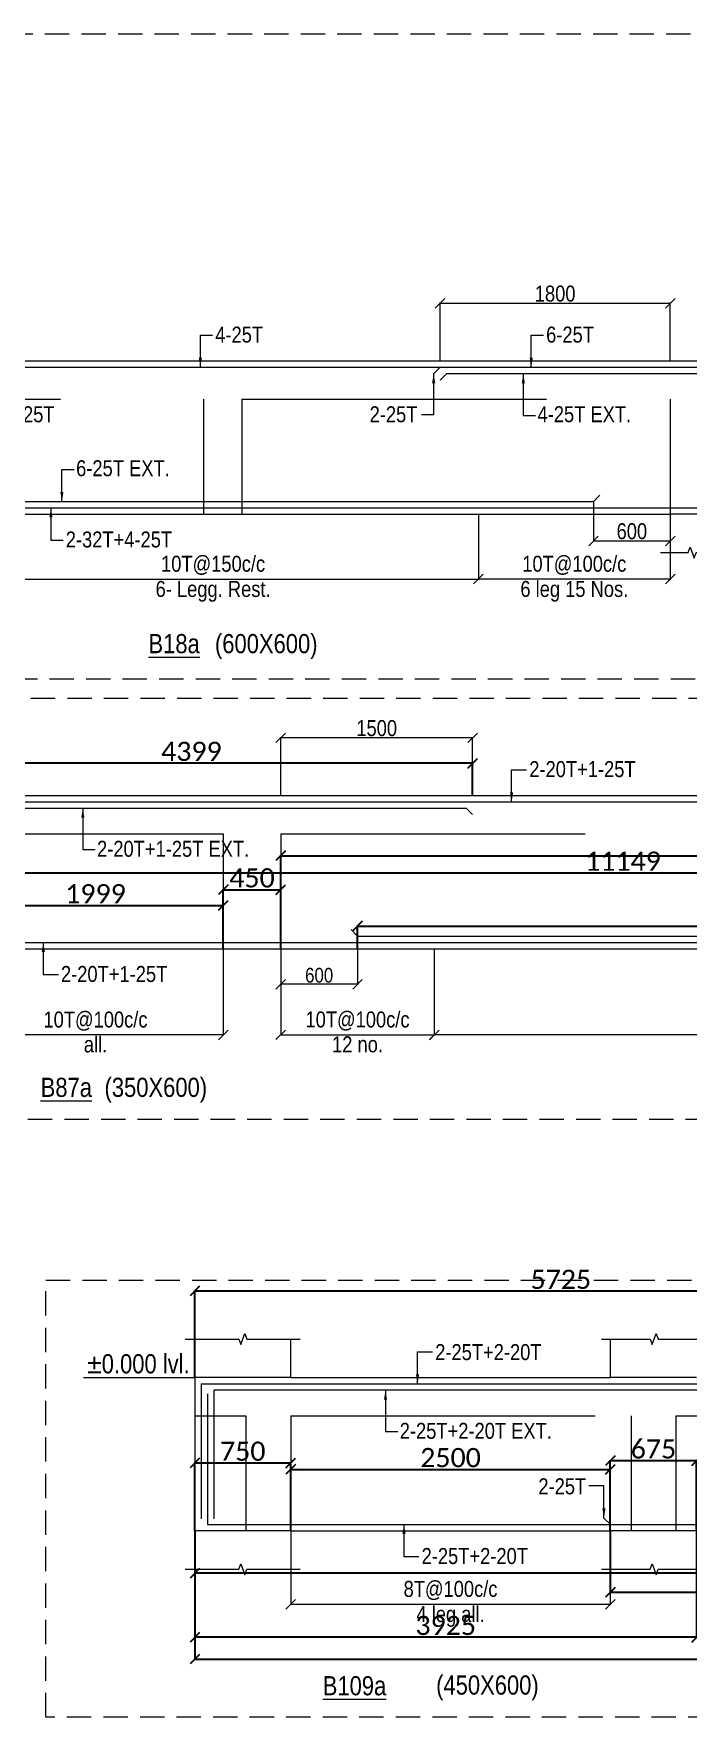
# Model space of a CAD drawing. Header units: millimetres. Extents: x 1112055 to 3390982, y -148532 to 766891.
# Drawn here: x 2965801 to 2976040, y -31248 to -4907 of the extents above; entities that cross this region are included whole.
import ezdxf
from ezdxf.enums import TextEntityAlignment as Align

# ---------------------------------------------------------------- set-up
doc = ezdxf.new("R2010")
doc.units = ezdxf.units.MM
doc.header["$PDMODE"] = 35
doc.header["$PDSIZE"] = -25
doc.linetypes.add('Hidden', pattern=[9.525, 6.35, -3.175])
for name, color, linetype, lineweight in [('B BEAM', 148, 'Continuous', 13), ('B BEAM IN LINE', 250, 'Continuous', 0), ('B STEEL', 34, 'Continuous', 15), ('B STEEL DIM', 216, 'Continuous', 13), ('B STEEL TEXT', 7, 'Continuous', 15), ('B STIRRUPS', 139, 'Continuous', 13), ('B-BEAM DOT', 251, 'Hidden', 9), ('B-BEAM NO', 215, 'Continuous', 18), ('B-COL', 1, 'Continuous', 35)]:
    doc.layers.add(name, color=color, linetype=linetype, lineweight=lineweight)
doc.layers.add('LEVEL-PLAN', color=12, linetype='Continuous')
doc.styles.add('Cali', font='calibri.ttf')
doc.styles.add('SWINC', font='swissc.ttf')
doc.dimstyles.new('BHOOMI', dxfattribs={"dimtxt": 230, "dimasz": 150, "dimexe": 10, "dimexo": 0, "dimgap": 25, "dimtad": 1, "dimdec": 0, "dimzin": 0, "dimdsep": 46, "dimtxsty": 'SWINC', "dimblk": 'OBLIQUE', "dimcen": 0.09, "dimclrd": 250, "dimclre": 250, "dimclrt": 256, "dimaunit": 1, "dimadec": 3, "dimazin": 0, "dimtfac": 1, "dimtdec": 0, "dimtofl": 0, "dimtmove": 1, "dimatfit": 3, "dimfxl": 100, "dimtolj": 1, "dimtzin": 0, "dimlwd": 9, "dimlwe": 5, "dimarcsym": 0})

# ---------------------------------------------------------------- blocks, each defined once
blk = doc.blocks.new('_Oblique')
at = {"color": 0, "linetype": 'ByBlock', "lineweight": -2}
blk.add_line((-0.5, -0.5), (0.5, 0.5), dxfattribs=at)
blk = doc.blocks.new('*D5912')
at = {"layer": 'B STIRRUPS', "color": 250, "lineweight": 0, "transparency": 16777216}
for p, q in [((2972066, -19225), (2972066, -20581)), ((2983167, -19225), (2983167, -20581)), ((2983167, -20571), (2972066, -20571))]:
    blk.add_line(p, q, dxfattribs=at)
at = {"layer": 'Defpoints', "color": 0, "lineweight": 40, "transparency": 16777216}
for p in [(2972066, -19225), (2983167, -19225), (2972066, -20571)]:
    blk.add_point(p, dxfattribs=at)
at = {"layer": 'B STIRRUPS', "color": 250, "lineweight": 0, "transparency": 16777216, "xscale": 150, "yscale": 150, "zscale": 150, "rotation": 180}
blk.add_blockref('_Oblique', (2972066, -20571), dxfattribs=at)
at = {"layer": 'B STIRRUPS', "color": 250, "lineweight": 0, "transparency": 16777216, "xscale": 150, "yscale": 150, "zscale": 150}
blk.add_blockref('_Oblique', (2983167, -20571), dxfattribs=at)
at = {"layer": 'B STIRRUPS', "transparency": 16777216, "char_height": 250, "attachment_point": 5, "style": 'SWINC'}
for s, insert in [('\\A1;10T@150c/c', (2977617, -20356)), ('rest.', (2977617, -20721))]:
    blk.add_mtext(s, dxfattribs=dict(at, insert=insert))
blk = doc.blocks.new('*D5914')
at = {"layer": 'B STEEL DIM', "lineweight": 5, "transparency": 16777216}
for p, q in [((2969666, -19224), (2969666, -19789)), ((2970866, -19024), (2970866, -19789))]:
    blk.add_line(p, q, dxfattribs=at)
at = {"layer": 'B STEEL DIM', "lineweight": 9, "transparency": 16777216}
blk.add_line((2970866, -19779), (2969666, -19779), dxfattribs=at)
at = {"layer": 'Defpoints', "color": 0, "lineweight": 40, "transparency": 16777216}
for p in [(2969666, -19224), (2970866, -19024), (2969666, -19779)]:
    blk.add_point(p, dxfattribs=at)
at = {"layer": 'B STEEL DIM', "lineweight": 9, "transparency": 16777216, "xscale": 150, "yscale": 150, "zscale": 150, "rotation": 180}
blk.add_blockref('_Oblique', (2969666, -19779), dxfattribs=at)
at = {"layer": 'B STEEL DIM', "lineweight": 9, "transparency": 16777216, "xscale": 150, "yscale": 150, "zscale": 150}
blk.add_blockref('_Oblique', (2970866, -19779), dxfattribs=at)
at = {"layer": 'B STEEL DIM', "transparency": 16777216, "insert": (2970266, -19639), "char_height": 230, "attachment_point": 5, "style": 'SWINC'}
blk.add_mtext('\\A1;600', dxfattribs=at)
blk = doc.blocks.new('*D5915')
at = {"layer": 'B STIRRUPS', "color": 250, "lineweight": 0, "transparency": 16777216}
for p, q in [((2964769, -19225), (2964769, -20581)), ((2968766, -19225), (2968766, -20581)), ((2968766, -20571), (2964769, -20571))]:
    blk.add_line(p, q, dxfattribs=at)
at = {"layer": 'Defpoints', "color": 0, "lineweight": 40, "transparency": 16777216}
for p in [(2964769, -19225), (2968766, -19225), (2964769, -20571)]:
    blk.add_point(p, dxfattribs=at)
at = {"layer": 'B STIRRUPS', "color": 250, "lineweight": 0, "transparency": 16777216, "xscale": 150, "yscale": 150, "zscale": 150, "rotation": 180}
blk.add_blockref('_Oblique', (2964769, -20571), dxfattribs=at)
at = {"layer": 'B STIRRUPS', "color": 250, "lineweight": 0, "transparency": 16777216, "xscale": 150, "yscale": 150, "zscale": 150}
blk.add_blockref('_Oblique', (2968766, -20571), dxfattribs=at)
at = {"layer": 'B STIRRUPS', "transparency": 16777216, "char_height": 250, "attachment_point": 5, "style": 'SWINC'}
for s, insert in [('\\A1;10T@100c/c', (2966768, -20356)), ('all.', (2966768, -20721))]:
    blk.add_mtext(s, dxfattribs=dict(at, insert=insert))
blk = doc.blocks.new('*D5916')
at = {"layer": 'B STIRRUPS', "color": 250, "lineweight": 0, "transparency": 16777216}
for p, q in [((2969666, -19224), (2969666, -20580)), ((2972066, -19225), (2972066, -20580)), ((2969666, -20570), (2972066, -20570))]:
    blk.add_line(p, q, dxfattribs=at)
at = {"layer": 'Defpoints', "color": 0, "lineweight": 40, "transparency": 16777216}
for p in [(2969666, -19224), (2972066, -19225), (2972066, -20570)]:
    blk.add_point(p, dxfattribs=at)
at = {"layer": 'B STIRRUPS', "color": 250, "lineweight": 0, "transparency": 16777216, "xscale": 150, "yscale": 150, "zscale": 150, "rotation": 180}
blk.add_blockref('_Oblique', (2969666, -20570), dxfattribs=at)
at = {"layer": 'B STIRRUPS', "color": 250, "lineweight": 0, "transparency": 16777216, "xscale": 150, "yscale": 150, "zscale": 150}
blk.add_blockref('_Oblique', (2972066, -20570), dxfattribs=at)
at = {"layer": 'B STIRRUPS', "transparency": 16777216, "char_height": 250, "attachment_point": 5, "style": 'SWINC'}
for s, insert in [('\\A1;10T@100c/c', (2970866, -20355)), ('12 no.', (2970866, -20720))]:
    blk.add_mtext(s, dxfattribs=dict(at, insert=insert))
blk = doc.blocks.new('*D5918')
at = {"layer": 'B STEEL DIM', "lineweight": 5, "transparency": 16777216}
for p, q in [((2969666, -16825), (2969666, -15913)), ((2972666, -16825), (2972666, -15913))]:
    blk.add_line(p, q, dxfattribs=at)
at = {"layer": 'B STEEL DIM', "lineweight": 9, "transparency": 16777216}
blk.add_line((2972666, -15923), (2969666, -15923), dxfattribs=at)
at = {"layer": 'Defpoints', "color": 0, "lineweight": 40, "transparency": 16777216}
for p in [(2969666, -15923), (2969666, -16825), (2972666, -16825)]:
    blk.add_point(p, dxfattribs=at)
at = {"layer": 'B STEEL DIM', "lineweight": 9, "transparency": 16777216, "xscale": 150, "yscale": 150, "zscale": 150, "rotation": 180}
blk.add_blockref('_Oblique', (2969666, -15923), dxfattribs=at)
at = {"layer": 'B STEEL DIM', "lineweight": 9, "transparency": 16777216, "xscale": 150, "yscale": 150, "zscale": 150}
blk.add_blockref('_Oblique', (2972666, -15923), dxfattribs=at)
at = {"layer": 'B STEEL DIM', "transparency": 16777216, "insert": (2971166, -15773), "char_height": 250, "attachment_point": 5, "style": 'SWINC'}
blk.add_mtext('\\A1;1500', dxfattribs=at)
blk = doc.blocks.new('*D5952')
at = {"layer": 'B STIRRUPS', "color": 250, "lineweight": 0, "transparency": 16777216}
for p, q in [((2969821, -28331), (2969821, -29489)), ((2974820, -28331), (2974820, -29489)), ((2969821, -29479), (2974820, -29479))]:
    blk.add_line(p, q, dxfattribs=at)
at = {"layer": 'Defpoints', "color": 0, "lineweight": 40, "transparency": 16777216}
for p in [(2969821, -28331), (2974820, -28331), (2974820, -29479)]:
    blk.add_point(p, dxfattribs=at)
at = {"layer": 'B STIRRUPS', "color": 250, "lineweight": 0, "transparency": 16777216, "xscale": 150, "yscale": 150, "zscale": 150, "rotation": 180}
blk.add_blockref('_Oblique', (2969821, -29479), dxfattribs=at)
at = {"layer": 'B STIRRUPS', "color": 250, "lineweight": 0, "transparency": 16777216, "xscale": 150, "yscale": 150, "zscale": 150}
blk.add_blockref('_Oblique', (2974820, -29479), dxfattribs=at)
at = {"layer": 'B STIRRUPS', "transparency": 16777216, "char_height": 250, "attachment_point": 5, "style": 'SWINC'}
for s, insert in [('\\A1;8T@100c/c', (2972321, -29264)), ('4 leg all.', (2972321, -29671))]:
    blk.add_mtext(s, dxfattribs=dict(at, insert=insert))
blk = doc.blocks.new('*D6582')
at = {"layer": 'B STEEL DIM', "lineweight": 5, "transparency": 16777216}
for p, q in [((2972157, -10026), (2972157, -9115)), ((2975757, -10026), (2975757, -9115))]:
    blk.add_line(p, q, dxfattribs=at)
at = {"layer": 'B STEEL DIM', "lineweight": 9, "transparency": 16777216}
blk.add_line((2972157, -9125), (2975757, -9125), dxfattribs=at)
at = {"layer": 'Defpoints', "color": 0, "lineweight": 40, "transparency": 16777216}
for p in [(2975757, -9125), (2972157, -10026), (2975757, -10026)]:
    blk.add_point(p, dxfattribs=at)
at = {"layer": 'B STEEL DIM', "lineweight": 9, "transparency": 16777216, "xscale": 150, "yscale": 150, "zscale": 150, "rotation": 180}
blk.add_blockref('_Oblique', (2972157, -9125), dxfattribs=at)
at = {"layer": 'B STEEL DIM', "lineweight": 9, "transparency": 16777216, "xscale": 150, "yscale": 150, "zscale": 150}
blk.add_blockref('_Oblique', (2975757, -9125), dxfattribs=at)
at = {"layer": 'B STEEL DIM', "transparency": 16777216, "insert": (2973957, -8975), "char_height": 250, "attachment_point": 5, "style": 'SWINC'}
blk.add_mtext('\\A1;1800', dxfattribs=at)
blk = doc.blocks.new('*D6585')
at = {"layer": 'B STEEL DIM', "lineweight": 5, "transparency": 16777216}
for p, q in [((2974557, -12226), (2974557, -12853)), ((2975757, -12426), (2975757, -12853))]:
    blk.add_line(p, q, dxfattribs=at)
at = {"layer": 'B STEEL DIM', "lineweight": 9, "transparency": 16777216}
blk.add_line((2974557, -12843), (2975757, -12843), dxfattribs=at)
at = {"layer": 'Defpoints', "color": 0, "lineweight": 40, "transparency": 16777216}
for p in [(2974557, -12226), (2975757, -12426), (2975757, -12843)]:
    blk.add_point(p, dxfattribs=at)
at = {"layer": 'B STEEL DIM', "lineweight": 9, "transparency": 16777216, "xscale": 150, "yscale": 150, "zscale": 150, "rotation": 180}
blk.add_blockref('_Oblique', (2974557, -12843), dxfattribs=at)
at = {"layer": 'B STEEL DIM', "lineweight": 9, "transparency": 16777216, "xscale": 150, "yscale": 150, "zscale": 150}
blk.add_blockref('_Oblique', (2975757, -12843), dxfattribs=at)
at = {"layer": 'B STEEL DIM', "transparency": 16777216, "insert": (2975157, -12693), "char_height": 250, "attachment_point": 5, "style": 'SWINC'}
blk.add_mtext('\\A1;600', dxfattribs=at)
blk = doc.blocks.new('*D6586')
at = {"layer": 'B STIRRUPS', "color": 250, "lineweight": 0, "transparency": 16777216}
for p, q in [((2964457, -12426), (2964457, -13450)), ((2972757, -12426), (2972757, -13450)), ((2964457, -13440), (2972757, -13440))]:
    blk.add_line(p, q, dxfattribs=at)
at = {"layer": 'Defpoints', "color": 0, "lineweight": 40, "transparency": 16777216}
for p in [(2964457, -12426), (2972757, -12426), (2972757, -13440)]:
    blk.add_point(p, dxfattribs=at)
at = {"layer": 'B STIRRUPS', "color": 250, "lineweight": 0, "transparency": 16777216, "xscale": 150, "yscale": 150, "zscale": 150, "rotation": 180}
blk.add_blockref('_Oblique', (2964457, -13440), dxfattribs=at)
at = {"layer": 'B STIRRUPS', "color": 250, "lineweight": 0, "transparency": 16777216, "xscale": 150, "yscale": 150, "zscale": 150}
blk.add_blockref('_Oblique', (2972757, -13440), dxfattribs=at)
at = {"layer": 'B STIRRUPS', "transparency": 16777216, "char_height": 250, "attachment_point": 5, "style": 'SWINC'}
for s, insert in [('\\A1;10T@150c/c', (2968607, -13225)), ('6- Legg. Rest.', (2968607, -13632))]:
    blk.add_mtext(s, dxfattribs=dict(at, insert=insert))
blk = doc.blocks.new('*D6588')
at = {"layer": 'B STIRRUPS', "color": 250, "lineweight": 0, "transparency": 16777216}
for p, q in [((2972757, -12426), (2972757, -13450)), ((2975757, -12426), (2975757, -13450)), ((2975757, -13440), (2972757, -13440))]:
    blk.add_line(p, q, dxfattribs=at)
at = {"layer": 'Defpoints', "color": 0, "lineweight": 40, "transparency": 16777216}
for p in [(2972757, -12426), (2975757, -12426), (2972757, -13440)]:
    blk.add_point(p, dxfattribs=at)
at = {"layer": 'B STIRRUPS', "color": 250, "lineweight": 0, "transparency": 16777216, "xscale": 150, "yscale": 150, "zscale": 150, "rotation": 180}
blk.add_blockref('_Oblique', (2972757, -13440), dxfattribs=at)
at = {"layer": 'B STIRRUPS', "color": 250, "lineweight": 0, "transparency": 16777216, "xscale": 150, "yscale": 150, "zscale": 150}
blk.add_blockref('_Oblique', (2975757, -13440), dxfattribs=at)
at = {"layer": 'B STIRRUPS', "transparency": 16777216, "char_height": 250, "attachment_point": 5, "style": 'SWINC'}
for s, insert in [('\\A1;10T@100c/c', (2974257, -13225)), ('6 leg 15 Nos.', (2974257, -13632))]:
    blk.add_mtext(s, dxfattribs=dict(at, insert=insert))
blk = doc.blocks.new('*D6801')
at = {"layer": 'Defpoints', "color": 3, "linetype": 'Hidden', "lineweight": 30, "ltscale": 1000, "transparency": 16777216}
for p, q in [((2963869, -19225), (2963869, -18027)), ((2986166, -19225), (2986166, -18027))]:
    blk.add_line(p, q, dxfattribs=at)
at = {"layer": 'Defpoints', "color": 3, "lineweight": 30, "ltscale": 1000, "transparency": 16777216}
blk.add_line((2963869, -18037), (2986166, -18037), dxfattribs=at)
at = {"layer": 'Defpoints', "color": 0, "lineweight": 40, "transparency": 16777216}
for p in [(2986166, -18037), (2963869, -19225), (2986166, -19225)]:
    blk.add_point(p, dxfattribs=at)
at = {"layer": 'Defpoints', "color": 3, "lineweight": 30, "transparency": 16777216, "xscale": 150, "yscale": 150, "zscale": 150, "rotation": 180}
blk.add_blockref('_Oblique', (2963869, -18037), dxfattribs=at)
at = {"layer": 'Defpoints', "color": 3, "lineweight": 30, "transparency": 16777216, "xscale": 150, "yscale": 150, "zscale": 150}
blk.add_blockref('_Oblique', (2986166, -18037), dxfattribs=at)
at = {"layer": 'Defpoints', "color": 3, "lineweight": 50, "transparency": 16777216, "insert": (2975018, -17853), "char_height": 300, "attachment_point": 5, "style": 'Cali'}
blk.add_mtext('\\A1;11149', dxfattribs=at)
blk = doc.blocks.new('*D6802')
at = {"layer": 'Defpoints', "color": 3, "linetype": 'Hidden', "lineweight": 30, "ltscale": 1000, "transparency": 16777216}
for p, q in [((2964769, -19225), (2964769, -18536)), ((2968766, -19225), (2968766, -18536))]:
    blk.add_line(p, q, dxfattribs=at)
at = {"layer": 'Defpoints', "color": 3, "lineweight": 30, "ltscale": 1000, "transparency": 16777216}
blk.add_line((2964769, -18546), (2968766, -18546), dxfattribs=at)
at = {"layer": 'Defpoints', "color": 0, "lineweight": 40, "transparency": 16777216}
for p in [(2968766, -18546), (2964769, -19225), (2968766, -19225)]:
    blk.add_point(p, dxfattribs=at)
at = {"layer": 'Defpoints', "color": 3, "lineweight": 30, "transparency": 16777216, "xscale": 150, "yscale": 150, "zscale": 150, "rotation": 180}
blk.add_blockref('_Oblique', (2964769, -18546), dxfattribs=at)
at = {"layer": 'Defpoints', "color": 3, "lineweight": 30, "transparency": 16777216, "xscale": 150, "yscale": 150, "zscale": 150}
blk.add_blockref('_Oblique', (2968766, -18546), dxfattribs=at)
at = {"layer": 'Defpoints', "color": 3, "lineweight": 50, "transparency": 16777216, "insert": (2966768, -18363), "char_height": 300, "attachment_point": 5, "style": 'Cali'}
blk.add_mtext('\\A1;1999', dxfattribs=at)
blk = doc.blocks.new('*D6804')
at = {"layer": 'Defpoints', "color": 3, "linetype": 'Hidden', "lineweight": 30, "ltscale": 1000, "transparency": 16777216}
for p, q in [((2968766, -19225), (2968766, -18290)), ((2969666, -19225), (2969666, -18290))]:
    blk.add_line(p, q, dxfattribs=at)
at = {"layer": 'Defpoints', "color": 3, "lineweight": 30, "ltscale": 1000, "transparency": 16777216}
blk.add_line((2968766, -18300), (2969666, -18300), dxfattribs=at)
at = {"layer": 'Defpoints', "color": 0, "lineweight": 40, "transparency": 16777216}
for p in [(2969666, -18300), (2968766, -19225), (2969666, -19225)]:
    blk.add_point(p, dxfattribs=at)
at = {"layer": 'Defpoints', "color": 3, "lineweight": 30, "transparency": 16777216, "xscale": 150, "yscale": 150, "zscale": 150, "rotation": 180}
blk.add_blockref('_Oblique', (2968766, -18300), dxfattribs=at)
at = {"layer": 'Defpoints', "color": 3, "lineweight": 30, "transparency": 16777216, "xscale": 150, "yscale": 150, "zscale": 150}
blk.add_blockref('_Oblique', (2969666, -18300), dxfattribs=at)
at = {"layer": 'Defpoints', "color": 3, "lineweight": 50, "transparency": 16777216, "insert": (2969216, -18116), "char_height": 300, "attachment_point": 5, "style": 'Cali'}
blk.add_mtext('\\A1;450', dxfattribs=at)
blk = doc.blocks.new('*D6805')
at = {"layer": 'Defpoints', "color": 3, "linetype": 'Hidden', "lineweight": 30, "ltscale": 1000, "transparency": 16777216}
for p, q in [((2969666, -19225), (2969666, -17759)), ((2985567, -19225), (2985567, -17759))]:
    blk.add_line(p, q, dxfattribs=at)
at = {"layer": 'Defpoints', "color": 3, "lineweight": 30, "ltscale": 1000, "transparency": 16777216}
blk.add_line((2969666, -17769), (2985567, -17769), dxfattribs=at)
at = {"layer": 'Defpoints', "color": 0, "lineweight": 40, "transparency": 16777216}
for p in [(2985567, -17769), (2969666, -19225), (2985567, -19225)]:
    blk.add_point(p, dxfattribs=at)
at = {"layer": 'Defpoints', "color": 3, "lineweight": 30, "transparency": 16777216, "xscale": 150, "yscale": 150, "zscale": 150, "rotation": 180}
blk.add_blockref('_Oblique', (2969666, -17769), dxfattribs=at)
at = {"layer": 'Defpoints', "color": 3, "lineweight": 30, "transparency": 16777216, "xscale": 150, "yscale": 150, "zscale": 150}
blk.add_blockref('_Oblique', (2985567, -17769), dxfattribs=at)
at = {"layer": 'Defpoints', "color": 3, "lineweight": 50, "transparency": 16777216, "insert": (2977617, -17586), "char_height": 300, "attachment_point": 5, "style": 'Cali'}
blk.add_mtext('\\A1;7950', dxfattribs=at)
blk = doc.blocks.new('*D6806')
at = {"layer": 'Defpoints', "color": 3, "linetype": 'Hidden', "lineweight": 30, "ltscale": 1000, "transparency": 16777216}
for p, q in [((2970866, -19225), (2970866, -18859)), ((2983767, -19225), (2983767, -18859))]:
    blk.add_line(p, q, dxfattribs=at)
at = {"layer": 'Defpoints', "color": 3, "lineweight": 30, "ltscale": 1000, "transparency": 16777216}
blk.add_line((2970866, -18869), (2983767, -18869), dxfattribs=at)
at = {"layer": 'Defpoints', "color": 0, "lineweight": 40, "transparency": 16777216}
for p in [(2983767, -18869), (2970866, -19225), (2983767, -19225)]:
    blk.add_point(p, dxfattribs=at)
at = {"layer": 'Defpoints', "color": 3, "lineweight": 30, "transparency": 16777216, "xscale": 150, "yscale": 150, "zscale": 150, "rotation": 180}
blk.add_blockref('_Oblique', (2970866, -18869), dxfattribs=at)
at = {"layer": 'Defpoints', "color": 3, "lineweight": 30, "transparency": 16777216, "xscale": 150, "yscale": 150, "zscale": 150}
blk.add_blockref('_Oblique', (2983767, -18869), dxfattribs=at)
at = {"layer": 'Defpoints', "color": 3, "lineweight": 50, "transparency": 16777216, "insert": (2977317, -18686), "char_height": 300, "attachment_point": 5, "style": 'Cali'}
blk.add_mtext('\\A1;6450', dxfattribs=at)
blk = doc.blocks.new('*D6808')
at = {"layer": 'Defpoints', "color": 3, "linetype": 'Hidden', "lineweight": 30, "ltscale": 1000, "transparency": 16777216}
for p, q in [((2963869, -16825), (2963869, -16311)), ((2972666, -16825), (2972666, -16311))]:
    blk.add_line(p, q, dxfattribs=at)
at = {"layer": 'Defpoints', "color": 3, "lineweight": 30, "ltscale": 1000, "transparency": 16777216}
blk.add_line((2972666, -16321), (2963869, -16321), dxfattribs=at)
at = {"layer": 'Defpoints', "color": 0, "lineweight": 40, "transparency": 16777216}
for p in [(2963869, -16321), (2963869, -16825), (2972666, -16825)]:
    blk.add_point(p, dxfattribs=at)
at = {"layer": 'Defpoints', "color": 3, "lineweight": 30, "transparency": 16777216, "xscale": 150, "yscale": 150, "zscale": 150, "rotation": 180}
blk.add_blockref('_Oblique', (2963869, -16321), dxfattribs=at)
at = {"layer": 'Defpoints', "color": 3, "lineweight": 30, "transparency": 16777216, "xscale": 150, "yscale": 150, "zscale": 150}
blk.add_blockref('_Oblique', (2972666, -16321), dxfattribs=at)
at = {"layer": 'Defpoints', "color": 3, "lineweight": 50, "transparency": 16777216, "insert": (2968268, -16137), "char_height": 300, "attachment_point": 5, "style": 'Cali'}
blk.add_mtext('\\A1;4399', dxfattribs=at)
blk = doc.blocks.new('*D6276')
at = {"layer": 'Defpoints', "color": 3, "linetype": 'Hidden', "lineweight": 30, "ltscale": 1000, "transparency": 16777216}
for p, q in [((2968321, -28331), (2968321, -30348)), ((2995921, -28331), (2995921, -30348))]:
    blk.add_line(p, q, dxfattribs=at)
at = {"layer": 'Defpoints', "color": 3, "lineweight": 30, "ltscale": 1000, "transparency": 16777216}
blk.add_line((2968321, -30338), (2995921, -30338), dxfattribs=at)
at = {"layer": 'Defpoints', "color": 0, "lineweight": 40, "transparency": 16777216}
for p in [(2968321, -28331), (2995921, -28331), (2995921, -30338)]:
    blk.add_point(p, dxfattribs=at)
at = {"layer": 'Defpoints', "color": 3, "lineweight": 30, "transparency": 16777216, "xscale": 150, "yscale": 150, "zscale": 150, "rotation": 180}
blk.add_blockref('_Oblique', (2968321, -30338), dxfattribs=at)
at = {"layer": 'Defpoints', "color": 3, "lineweight": 30, "transparency": 16777216, "xscale": 150, "yscale": 150, "zscale": 150}
blk.add_blockref('_Oblique', (2995921, -30338), dxfattribs=at)
at = {"layer": 'Defpoints', "color": 3, "lineweight": 50, "transparency": 16777216, "insert": (2982121, -30154), "char_height": 300, "attachment_point": 5, "style": 'Cali'}
blk.add_mtext('\\A1;13800', dxfattribs=at)
blk = doc.blocks.new('*D6277')
at = {"layer": 'Defpoints', "color": 3, "linetype": 'Hidden', "lineweight": 30, "ltscale": 1000, "transparency": 16777216}
for p, q in [((2968321, -28331), (2968321, -30006)), ((2976170, -28331), (2976170, -30006))]:
    blk.add_line(p, q, dxfattribs=at)
at = {"layer": 'Defpoints', "color": 3, "lineweight": 30, "ltscale": 1000, "transparency": 16777216}
blk.add_line((2976170, -29996), (2968321, -29996), dxfattribs=at)
at = {"layer": 'Defpoints', "color": 0, "lineweight": 40, "transparency": 16777216}
for p in [(2968321, -28331), (2976170, -28331), (2968321, -29996)]:
    blk.add_point(p, dxfattribs=at)
at = {"layer": 'Defpoints', "color": 3, "lineweight": 30, "transparency": 16777216, "xscale": 150, "yscale": 150, "zscale": 150, "rotation": 180}
blk.add_blockref('_Oblique', (2968321, -29996), dxfattribs=at)
at = {"layer": 'Defpoints', "color": 3, "lineweight": 30, "transparency": 16777216, "xscale": 150, "yscale": 150, "zscale": 150}
blk.add_blockref('_Oblique', (2976170, -29996), dxfattribs=at)
at = {"layer": 'Defpoints', "color": 3, "lineweight": 50, "transparency": 16777216, "insert": (2972246, -29812), "char_height": 300, "attachment_point": 5, "style": 'Cali'}
blk.add_mtext('\\A1;3925', dxfattribs=at)
blk = doc.blocks.new('*D6278')
at = {"layer": 'Defpoints', "color": 3, "linetype": 'Hidden', "lineweight": 30, "ltscale": 1000, "transparency": 16777216}
for p, q in [((2974820, -28331), (2974820, -29301)), ((2995921, -28331), (2995921, -29301))]:
    blk.add_line(p, q, dxfattribs=at)
at = {"layer": 'Defpoints', "color": 3, "lineweight": 30, "ltscale": 1000, "transparency": 16777216}
blk.add_line((2974820, -29291), (2995921, -29291), dxfattribs=at)
at = {"layer": 'Defpoints', "color": 0, "lineweight": 40, "transparency": 16777216}
for p in [(2974820, -28331), (2995921, -28331), (2995921, -29291)]:
    blk.add_point(p, dxfattribs=at)
at = {"layer": 'Defpoints', "color": 3, "lineweight": 30, "transparency": 16777216, "xscale": 150, "yscale": 150, "zscale": 150, "rotation": 180}
blk.add_blockref('_Oblique', (2974820, -29291), dxfattribs=at)
at = {"layer": 'Defpoints', "color": 3, "lineweight": 30, "transparency": 16777216, "xscale": 150, "yscale": 150, "zscale": 150}
blk.add_blockref('_Oblique', (2995921, -29291), dxfattribs=at)
at = {"layer": 'Defpoints', "color": 3, "lineweight": 50, "transparency": 16777216, "insert": (2985371, -29107), "char_height": 300, "attachment_point": 5, "style": 'Cali'}
blk.add_mtext('\\A1;10550', dxfattribs=at)
blk = doc.blocks.new('*D6279')
at = {"layer": 'Defpoints', "color": 3, "linetype": 'Hidden', "lineweight": 30, "ltscale": 1000, "transparency": 16777216}
for p, q in [((2968321, -28331), (2968321, -29004)), ((2990021, -28331), (2990021, -29004))]:
    blk.add_line(p, q, dxfattribs=at)
at = {"layer": 'Defpoints', "color": 3, "lineweight": 30, "ltscale": 1000, "transparency": 16777216}
blk.add_line((2990021, -28994), (2968321, -28994), dxfattribs=at)
at = {"layer": 'Defpoints', "color": 0, "lineweight": 40, "transparency": 16777216}
for p in [(2968321, -28331), (2990021, -28331), (2968321, -28994)]:
    blk.add_point(p, dxfattribs=at)
at = {"layer": 'Defpoints', "color": 3, "lineweight": 30, "transparency": 16777216, "xscale": 150, "yscale": 150, "zscale": 150, "rotation": 180}
blk.add_blockref('_Oblique', (2968321, -28994), dxfattribs=at)
at = {"layer": 'Defpoints', "color": 3, "lineweight": 30, "transparency": 16777216, "xscale": 150, "yscale": 150, "zscale": 150}
blk.add_blockref('_Oblique', (2990021, -28994), dxfattribs=at)
at = {"layer": 'Defpoints', "color": 3, "lineweight": 50, "transparency": 16777216, "insert": (2979171, -28811), "char_height": 300, "attachment_point": 5, "style": 'Cali'}
blk.add_mtext('\\A1;10850', dxfattribs=at)
blk = doc.blocks.new('*D6280')
at = {"layer": 'Defpoints', "color": 3, "linetype": 'Hidden', "lineweight": 30, "ltscale": 1000, "transparency": 16777216}
for p, q in [((2969821, -28331), (2969821, -27360)), ((2974820, -28331), (2974820, -27360))]:
    blk.add_line(p, q, dxfattribs=at)
at = {"layer": 'Defpoints', "color": 3, "lineweight": 30, "ltscale": 1000, "transparency": 16777216}
blk.add_line((2969821, -27370), (2974820, -27370), dxfattribs=at)
at = {"layer": 'Defpoints', "color": 0, "lineweight": 40, "transparency": 16777216}
for p in [(2974820, -27370), (2969821, -28331), (2974820, -28331)]:
    blk.add_point(p, dxfattribs=at)
at = {"layer": 'Defpoints', "color": 3, "lineweight": 30, "transparency": 16777216, "xscale": 150, "yscale": 150, "zscale": 150, "rotation": 180}
blk.add_blockref('_Oblique', (2969821, -27370), dxfattribs=at)
at = {"layer": 'Defpoints', "color": 3, "lineweight": 30, "transparency": 16777216, "xscale": 150, "yscale": 150, "zscale": 150}
blk.add_blockref('_Oblique', (2974820, -27370), dxfattribs=at)
at = {"layer": 'Defpoints', "color": 3, "lineweight": 50, "transparency": 16777216, "insert": (2972321, -27186), "char_height": 300, "attachment_point": 5, "style": 'Cali'}
blk.add_mtext('\\A1;2500', dxfattribs=at)
blk = doc.blocks.new('*D6281')
at = {"layer": 'Defpoints', "color": 3, "linetype": 'Hidden', "lineweight": 30, "ltscale": 1000, "transparency": 16777216}
for p, q in [((2974820, -28331), (2974820, -27224)), ((2976170, -28331), (2976170, -27224))]:
    blk.add_line(p, q, dxfattribs=at)
at = {"layer": 'Defpoints', "color": 3, "lineweight": 30, "ltscale": 1000, "transparency": 16777216}
blk.add_line((2976170, -27234), (2974820, -27234), dxfattribs=at)
at = {"layer": 'Defpoints', "color": 0, "lineweight": 40, "transparency": 16777216}
for p in [(2974820, -27234), (2974820, -28331), (2976170, -28331)]:
    blk.add_point(p, dxfattribs=at)
at = {"layer": 'Defpoints', "color": 3, "lineweight": 30, "transparency": 16777216, "xscale": 150, "yscale": 150, "zscale": 150, "rotation": 180}
blk.add_blockref('_Oblique', (2974820, -27234), dxfattribs=at)
at = {"layer": 'Defpoints', "color": 3, "lineweight": 30, "transparency": 16777216, "xscale": 150, "yscale": 150, "zscale": 150}
blk.add_blockref('_Oblique', (2976170, -27234), dxfattribs=at)
at = {"layer": 'Defpoints', "color": 3, "lineweight": 50, "transparency": 16777216, "insert": (2975495, -27050), "char_height": 300, "attachment_point": 5, "style": 'Cali'}
blk.add_mtext('\\A1;675', dxfattribs=at)
blk = doc.blocks.new('*D6282')
at = {"layer": 'Defpoints', "color": 3, "linetype": 'Hidden', "lineweight": 30, "ltscale": 1000, "transparency": 16777216}
for p, q in [((2968321, -28331), (2968321, -27260)), ((2969821, -28331), (2969821, -27260))]:
    blk.add_line(p, q, dxfattribs=at)
at = {"layer": 'Defpoints', "color": 3, "lineweight": 30, "ltscale": 1000, "transparency": 16777216}
blk.add_line((2969821, -27270), (2968321, -27270), dxfattribs=at)
at = {"layer": 'Defpoints', "color": 0, "lineweight": 40, "transparency": 16777216}
for p in [(2968321, -27270), (2968321, -28331), (2969821, -28331)]:
    blk.add_point(p, dxfattribs=at)
at = {"layer": 'Defpoints', "color": 3, "lineweight": 30, "transparency": 16777216, "xscale": 150, "yscale": 150, "zscale": 150, "rotation": 180}
blk.add_blockref('_Oblique', (2968321, -27270), dxfattribs=at)
at = {"layer": 'Defpoints', "color": 3, "lineweight": 30, "transparency": 16777216, "xscale": 150, "yscale": 150, "zscale": 150}
blk.add_blockref('_Oblique', (2969821, -27270), dxfattribs=at)
at = {"layer": 'Defpoints', "color": 3, "lineweight": 50, "transparency": 16777216, "insert": (2969071, -27086), "char_height": 300, "attachment_point": 5, "style": 'Cali'}
blk.add_mtext('\\A1;750', dxfattribs=at)
blk = doc.blocks.new('*D6290')
at = {"layer": 'Defpoints', "color": 3, "linetype": 'Hidden', "lineweight": 30, "ltscale": 1000, "transparency": 16777216}
for p, q in [((2968321, -25931), (2968321, -24570)), ((2979771, -25931), (2979771, -24570))]:
    blk.add_line(p, q, dxfattribs=at)
at = {"layer": 'Defpoints', "color": 3, "lineweight": 30, "ltscale": 1000, "transparency": 16777216}
blk.add_line((2979771, -24580), (2968321, -24580), dxfattribs=at)
at = {"layer": 'Defpoints', "color": 0, "lineweight": 40, "transparency": 16777216}
for p in [(2968321, -24580), (2968321, -25931), (2979771, -25931)]:
    blk.add_point(p, dxfattribs=at)
at = {"layer": 'Defpoints', "color": 3, "lineweight": 30, "transparency": 16777216, "xscale": 150, "yscale": 150, "zscale": 150, "rotation": 180}
blk.add_blockref('_Oblique', (2968321, -24580), dxfattribs=at)
at = {"layer": 'Defpoints', "color": 3, "lineweight": 30, "transparency": 16777216, "xscale": 150, "yscale": 150, "zscale": 150}
blk.add_blockref('_Oblique', (2979771, -24580), dxfattribs=at)
at = {"layer": 'Defpoints', "color": 3, "lineweight": 50, "transparency": 16777216, "insert": (2974046, -24397), "char_height": 300, "attachment_point": 5, "style": 'Cali'}
blk.add_mtext('\\A1;5725', dxfattribs=at)

msp = doc.modelspace()

# ---------------------------------------------------------------- linework, layer by layer
at = {"layer": 'B BEAM', "ltscale": 25}
for p, q in [((2961457, -10026.3, 0), (2980811.3, -10026.3, 0)), ((2961457, -12426.3, 0), (2975757.1, -12426.3, 0)), ((2963869.4, -16824.6, 0), (2986166.5, -16824.6, 0)), ((2963869.4, -19224.6, 0), (2986166.5, -19224.6, 0)), ((2968320.6, -25930.9, 0), (2968320.6, -28330.9, 0)), ((2969820.6, -25930.9, 0), (2974820.5, -25930.9, 0)), ((2969820.6, -28330.9, 0), (2974820.5, -28330.9, 0))]:
    msp.add_line(p, q, dxfattribs=at)
at = {"layer": 'B BEAM'}
msp.add_line((2966582.6, -25930.9, 0), (2968320.6, -25930.9, 0), dxfattribs=at)
at = {"layer": 'B BEAM IN LINE', "color": 250, "linetype": 'Hidden', "lineweight": 0, "ltscale": 60, "elevation": 0}
for points in [[(2906541.5, -4906.6), (2982431.7, -4906.6), (2982431.7, -15004.8), (2906541.5, -15004.8)], [(2961185, -15304.8), (2986666.5, -15304.8), (2986666.5, -21895.8), (2961185, -21895.8)], [(2965991.7, -24411.1), (2996420.6, -24411.1), (2996420.6, -31248.3), (2965991.7, -31248.3)]]:
    msp.add_lwpolyline(points, close=True, dxfattribs=at)
at = {"layer": 'B STEEL', "color": 34, "lineweight": 9, "ltscale": 25}
for p, q in [((2957856.9, -10126.3, 0), (2980811.3, -10126.3, 0)), ((2972157.1, -10126.3, 0), (2972057.1, -10226.3, 0)), ((2972257.1, -10226.3, 0), (2972157.1, -10326.3, 0)), ((2979357.1, -10226.3, 0), (2972257.1, -10226.3, 0)), ((2960457, -12326.3, 0), (2980811.3, -12326.3, 0)), ((2962657, -12226.3, 0), (2974557.1, -12226.3, 0)), ((2974657.1, -12126.3, 0), (2974557.1, -12226.3, 0)), ((2963969.4, -16924.6, 0), (2986066.5, -16924.6, 0)), ((2964169.4, -17024.6, 0), (2972566.5, -17024.6, 0)), ((2972566.5, -17024.6, 0), (2972666.5, -17124.6, 0)), ((2970766.5, -18924.2, 0), (2970866.5, -19024.2, 0)), ((2964069.4, -19124.6, 0), (2985966.5, -19124.6, 0)), ((2970866.5, -19024.2, 0), (2983766.9, -19024.2, 0)), ((2968420.6, -26030.9, 0), (2968420.6, -28140.3, 0)), ((2968420.6, -26030.9, 0), (2995820.6, -26030.9, 0)), ((2968520.6, -26189.4, 0), (2968520.6, -28230.9, 0)), ((2968620.6, -26130.9, 0), (2968620.6, -28140.3, 0)), ((2979670.5, -26130.9, 0), (2968620.6, -26130.9, 0)), ((2974720.5, -28130.9), (2974820.5, -28230.9)), ((2968520.6, -28230.9, 0), (2995720.6, -28230.9, 0))]:
    msp.add_line(p, q, dxfattribs=at)
at = {"layer": 'B-BEAM DOT', "linetype": 'Hidden', "ltscale": 750}
for p, q in [((2961457, -10626.3, 0), (2968457.1, -10626.3, 0)), ((2968457.1, -10626.3, 0), (2968457.1, -12426.3, 0)), ((2969057.1, -10626.3, 0), (2975757.1, -10626.3, 0)), ((2969057.1, -10626.3, 0), (2969057.1, -12426.3, 0)), ((2975757.1, -10626.3, 0), (2975757.1, -12426.3, 0)), ((2976457.1, -12426.3, 0), (2975757.1, -12426.3, 0)), ((2964769.4, -17424.6, 0), (2968766.5, -17424.6, 0)), ((2968766.5, -17424.6, 0), (2968766.5, -19224.6, 0)), ((2969666.5, -17424.6, 0), (2969666.5, -19224.6, 0)), ((2969666.5, -17424.6, 0), (2985566.8, -17424.6, 0)), ((2969820.6, -25930.9, 0), (2968320.6, -25930.9, 0)), ((2976170.5, -25930.9, 0), (2974820.5, -25930.9, 0)), ((2968320.6, -26530.9, 0), (2969120.6, -26530.9, 0)), ((2969120.6, -26530.9, 0), (2969120.6, -28330.9, 0)), ((2969820.6, -26530.9, 0), (2975145.5, -26530.9, 0)), ((2969820.6, -26530.9, 0), (2969820.6, -28330.9, 0)), ((2975145.5, -26530.9, 0), (2975145.5, -28330.9, 0)), ((2975845.5, -26530.9, 0), (2982120.5, -26530.9, 0)), ((2975845.5, -26530.9, 0), (2975845.5, -28330.9, 0)), ((2969820.6, -28330.9, 0), (2968320.6, -28330.9, 0)), ((2976170.5, -28330.9, 0), (2974820.5, -28330.9, 0))]:
    msp.add_line(p, q, dxfattribs=at)
at = {"layer": 'B-COL', "lineweight": 15, "ltscale": 25}
for p, q in [((2975757.1, -12426.3, 0), (2975757.1, -13026.3, 0)), ((2968320.6, -25930.9, 0), (2968320.6, -25330.9, 0)), ((2969820.6, -25930.9, 0), (2969820.6, -25330.9, 0)), ((2974820.5, -25930.9, 0), (2974820.5, -25330.9, 0)), ((2968320.6, -28330.9, 0), (2968320.6, -28930.9, 0)), ((2969820.6, -28330.9, 0), (2969820.6, -28930.9, 0)), ((2974820.5, -28330.9, 0), (2974820.5, -28930.9, 0))]:
    msp.add_line(p, q, dxfattribs=at)
at = {"layer": 'B-COL', "lineweight": 15, "ltscale": 25, "elevation": 0}
for points in [[(2975607.1, -13026.3), (2976035.8, -13026.3), (2976067, -12940.5), (2976129.5, -13112.2), (2976160.8, -13026.3), (2976607.1, -13026.3)], [(2968170.6, -25330.9), (2969008.1, -25330.9), (2969039.3, -25416.7), (2969101.8, -25245), (2969133.1, -25330.9), (2969970.6, -25330.9)], [(2974682.3, -25330.9), (2975443.1, -25330.9), (2975474.3, -25416.7), (2975536.8, -25245), (2975568.1, -25330.9), (2976332.3, -25330.9)], [(2968170.6, -28930.9), (2969008.1, -28930.9), (2969039.3, -28845), (2969101.8, -29016.7), (2969133.1, -28930.9), (2969970.6, -28930.9)], [(2974682.3, -28930.9), (2975443.1, -28930.9), (2975474.3, -28845), (2975536.8, -29016.7), (2975568.1, -28930.9), (2976332.3, -28930.9)]]:
    msp.add_lwpolyline(points, dxfattribs=at)

# ---------------------------------------------------------------- texts
at = {"layer": 'B STEEL TEXT', "style": 'SWINC'}
for s, p in [('4-25T', (2968640.9, -9739.9, 0)), ('6-25T', (2973816.3, -9739.9, 0)), ('2-25T', (2965379.5, -10986.6, 0)), ('2-25T', (2971055.2, -10986.6, 0)), ('4-25T EXT.', (2973681.5, -10985.2, 0)), ('6-25T EXT.', (2966464.8, -11830, 0)), ('2-32T+4-25T', (2966302.8, -12945, 0)), ('2-20T+1-25T', (2973552.3, -16538.2, 100)), ('2-20T+1-25T EXT.', (2966792.1, -17784.9, 0)), ('2-20T+1-25T', (2966227.3, -19743.3, 0)), ('2-25T+2-20T', (2972081.1, -25659.1, 0)), ('2-25T+2-20T EXT.', (2971526.5, -26891.1, 0)), ('2-25T', (2973695.2, -27759.1)), ('2-25T+2-20T', (2971868.4, -28849.6, 0))]:
    msp.add_text(s, height=250, dxfattribs=at).set_placement(p)
at = {"layer": 'B-BEAM NO', "ltscale": 25, "style": 'SWINC'}
for s, p in [('%%UB18a', (2967997.4, -14599.8, 0)), ('(600X600)', (2969438.6, -14599.8, 0)), ('%%UB87a', (2966311.3, -21541.8, 0)), ('(350X600)', (2967711.2, -21541.8, 0)), ('%%UB109a', (2970818.8, -30904, 0)), ('(450X600)', (2972898, -30892.8, 0))]:
    msp.add_text(s, height=300, dxfattribs=at).set_placement(p, align=Align.CENTER)
at = {"layer": 'LEVEL-PLAN', "linetype": 'ByBlock', "ltscale": 800, "style": 'SWINC'}
msp.add_text('%%P0.000 lvl.', height=300, dxfattribs=at).set_placement((2967437.9, -25866.7, 0), align=Align.CENTER)

# ---------------------------------------------------------------- dimensions: what is measured, and where the dimension line sits
at = {"layer": 'B STEEL DIM'}
for base, p1, p2, picture, middle in [((2975757.1, -9124.5, 0), (2972157.1, -10026.3, 0), (2975757.1, -10026.3, 0), '*D6582', (2973957.1, -8974.5, 0)), ((2975757.1, -12842.7, 0), (2974557.1, -12226.3, 0), (2975757.1, -12426.3, 0), '*D6585', (2975157.1, -12692.7, 0))]:
    dim = msp.add_linear_dim(base=base, p1=p1, p2=p2, angle=180, dimstyle='BHOOMI', override={"dimscale": 1, "dimtxt": 250, "dimlfac": 0.5, "dimtxsty": 'SWINC', "dimblk1": 'Oblique', "dimblk2": 'Oblique', "dimsah": 1, "dimclrd": 256, "dimclre": 256, "dimclrt": 256}, dxfattribs=at)
    dim.commit()
    dim.dimension.update_dxf_attribs({"geometry": picture, "text_midpoint": middle})
for base, p1, p2, override, picture, middle in [((2969666.5, -15922.8, 0), (2972666.5, -16824.6, 0), (2969666.5, -16824.6, 0), {"dimscale": 1, "dimtxt": 250, "dimlfac": 0.5, "dimtxsty": 'SWINC', "dimblk1": 'Oblique', "dimblk2": 'Oblique', "dimsah": 1, "dimclrd": 256, "dimclre": 256, "dimclrt": 256}, '*D5918', (2971166.5, -15772.8, 0)), ((2969666.5, -19778.9, 0), (2970866.5, -19024.2, 0), (2969666.5, -19224.2, 0), {"dimlfac": 0.5, "dimblk1": 'Oblique', "dimblk2": 'Oblique', "dimsah": 1, "dimclrd": 256, "dimclre": 256}, '*D5914', (2970266.5, -19638.9, 0))]:
    dim = msp.add_linear_dim(base=base, p1=p1, p2=p2, dimstyle='BHOOMI', override=override, dxfattribs=at)
    dim.commit()
    dim.dimension.update_dxf_attribs({"geometry": picture, "text_midpoint": middle})
at = {"layer": 'B STIRRUPS'}
for base, p1, p2, text, picture, middle in [((2972757.1, -13440.3), (2964457, -12426.3), (2972757.1, -12426.3, 0), '10T@150c/c\\X6- Legg. Rest. ', '*D6586', (2968607.1, -13440.3)), ((2972066.5, -20570.2), (2969666.5, -19223.8, 0), (2972066.5, -19224.6), '10T@100c/c\\X12 no.', '*D5916', (2970866.5, -20570.2)), ((2974820.5, -29479.4), (2969820.6, -28330.9, 0), (2974820.5, -28330.9, 0), '8T@100c/c\\X4 leg all. ', '*D5952', (2972320.5, -29479.4))]:
    dim = msp.add_linear_dim(base=base, p1=p1, p2=p2, angle=180, text=text, dimstyle='BHOOMI', override={"dimscale": 1, "dimtxt": 250, "dimgap": 25, "dimlfac": 0.5, "dimtxsty": 'SWINC', "dimblk1": 'Oblique', "dimblk2": 'Oblique', "dimsah": 1, "dimlwd": 0, "dimlwe": 0}, dxfattribs=at)
    dim.commit()
    dim.dimension.update_dxf_attribs({"geometry": picture, "text_midpoint": middle})
for base, p1, p2, text, picture, middle in [((2972757.1, -13440.3), (2975757.1, -12426.3, 0), (2972757.1, -12426.3, 0), '10T@100c/c\\X6 leg 15 Nos. ', '*D6588', (2974257.1, -13440.3)), ((2964769.4, -20571, 0), (2968766.5, -19224.6, 0), (2964769.4, -19224.6, 0), '10T@100c/c\\Xall. ', '*D5915', (2966767.9, -20571, 0)), ((2972066.5, -20571), (2983166.9, -19224.6, 0), (2972066.5, -19224.6), '10T@150c/c\\Xrest. ', '*D5912', (2977616.7, -20571))]:
    dim = msp.add_linear_dim(base=base, p1=p1, p2=p2, text=text, dimstyle='BHOOMI', override={"dimscale": 1, "dimtxt": 250, "dimgap": 25, "dimlfac": 0.5, "dimtxsty": 'SWINC', "dimblk1": 'Oblique', "dimblk2": 'Oblique', "dimsah": 1, "dimlwd": 0, "dimlwe": 0}, dxfattribs=at)
    dim.commit()
    dim.dimension.update_dxf_attribs({"geometry": picture, "text_midpoint": middle})
at = {"layer": 'Defpoints', "color": 3, "lineweight": 50, "ltscale": 1000}
for base, p1, p2, picture, middle in [((2963869.4, -16321), (2972666.5, -16824.6, 0), (2963869.4, -16824.6, 0), '*D6808', (2968267.9, -16137.3)), ((2985566.8, -17769.5), (2969666.5, -19224.6, 0), (2985566.8, -19224.6, 0), '*D6805', (2977616.7, -17585.8)), ((2986166.5, -18037), (2963869.4, -19224.6, 0), (2986166.5, -19224.6, 0), '*D6801', (2975017.9, -17853.4)), ((2968766.5, -18546.5), (2964769.4, -19224.6, 0), (2968766.5, -19224.6, 0), '*D6802', (2966767.9, -18362.8)), ((2969666.5, -18300.1), (2968766.5, -19224.6, 0), (2969666.5, -19224.6, 0), '*D6804', (2969216.5, -18116.4)), ((2983766.9, -18869.3), (2970866.5, -19224.6, 0), (2983766.9, -19224.6, 0), '*D6806', (2977316.7, -18685.6)), ((2968320.6, -24580.4), (2979771.1, -25930.9, 0), (2968320.6, -25930.9, 0), '*D6290', (2974045.9, -24396.7)), ((2974820.5, -27233.9), (2976170.5, -28330.9, 0), (2974820.5, -28330.9, 0), '*D6281', (2975495.5, -27050.3)), ((2968320.6, -27270.1), (2969820.6, -28330.9, 0), (2968320.6, -28330.9, 0), '*D6282', (2969070.6, -27086.4)), ((2974820.5, -27370.1), (2969820.6, -28330.9, 0), (2974820.5, -28330.9, 0), '*D6280', (2972320.5, -27186.4)), ((2995920.6, -30337.9), (2968320.6, -28330.9, 0), (2995920.6, -28330.9, 0), '*D6276', (2982120.6, -30154.2)), ((2968320.6, -29995.9), (2976170.5, -28330.9, 0), (2968320.6, -28330.9, 0), '*D6277', (2972245.5, -29812.2)), ((2968320.6, -28994.2), (2990020.6, -28330.9, 0), (2968320.6, -28330.9, 0), '*D6279', (2979170.6, -28810.5)), ((2995920.6, -29290.8), (2974820.5, -28330.9, 0), (2995920.6, -28330.9, 0), '*D6278', (2985370.5, -29107.1))]:
    dim = msp.add_linear_dim(base=base, p1=p1, p2=p2, dimstyle='BHOOMI', override={"dimtxt": 300, "dimgap": 30, "dimlfac": 0.5, "dimtxsty": 'Cali', "dimblk1": 'Oblique', "dimblk2": 'Oblique', "dimsah": 1, "dimclrd": 3, "dimclre": 3, "dimclrt": 3, "dimlwd": 30, "dimlwe": 30}, dxfattribs=at)
    dim.commit()
    dim.dimension.update_dxf_attribs({"geometry": picture, "text_midpoint": middle})

# ---------------------------------------------------------------- leaders
at = {"layer": 'B STEEL TEXT'}
for points in [[(2968407.9, -10126.3, 0), (2968407.9, -9623.8, 0), (2968600.1, -9623.8, 0)], [(2973583.3, -10126.3, 0), (2973583.3, -9623.8, 0), (2973775.5, -9623.8, 0)], [(2972057.1, -10226.3, 0), (2972057.1, -10870.3, 0), (2971864.9, -10870.3, 0)], [(2973459, -10226.3, 0), (2973459, -10879, 0), (2973651.3, -10879, 0)], [(2966242.3, -12226.3, 0), (2966242.3, -11723.8, 0), (2966434.5, -11723.8, 0)], [(2966069.8, -12326.3, 0), (2966069.8, -12828.9, 0), (2966262, -12828.9, 0)], [(2973276.6, -16924.6, 100), (2973276.6, -16422, 100), (2973511.5, -16422, 100)], [(2966569.6, -17024.6, 0), (2966569.6, -17668.6, 0), (2966761.8, -17668.6, 0)], [(2965951.6, -19124.6, 0), (2965951.6, -19627.1, 0), (2966186.5, -19627.1, 0)], [(2971805.4, -26030.9, 0), (2971805.4, -25528.3, 0), (2972040.3, -25528.3, 0)], [(2971304, -26130.9, 0), (2971304, -26774.9, 0), (2971496.2, -26774.9, 0)], [(2974720.5, -28130.9), (2974720.5, -27628.3), (2974485.6, -27628.3)], [(2971592.7, -28230.9, 0), (2971592.7, -28733.4, 0), (2971827.6, -28733.4, 0)]]:
    msp.add_leader(points, dimstyle='BHOOMI', override={"dimtad": 0, "dimclrd": 256, "dimlwd": 0}, dxfattribs=at)

doc.saveas('drawing.dxf')
